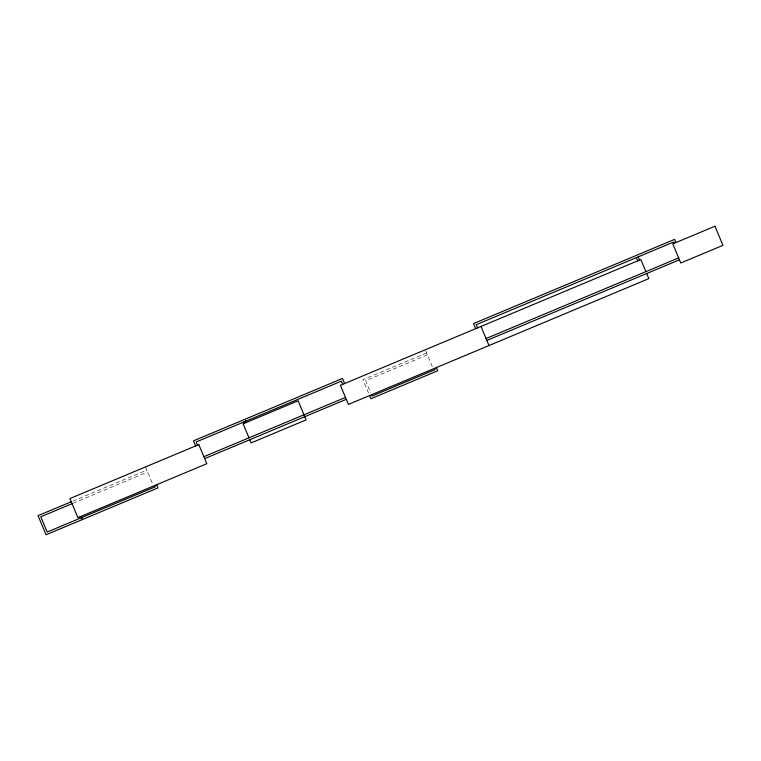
<?xml version="1.0" encoding="UTF-8"?>
<svg xmlns="http://www.w3.org/2000/svg" width="761" height="761" viewBox="0 0 761 761"><rect width="100%" height="100%" fill="white"/><g stroke="black" fill="none" stroke-linecap="round" stroke-linejoin="round"><path stroke-width="0.57" stroke-dasharray="3.81 2.85" d="M72.856 501.09L146.835 470.117M426.588 352.971L362.883 379.644L368.657 393.437M73.132 503.221L147.634 472.02M427.387 354.883L365.594 380.757L370.617 392.762M425.694 350.85L433.256 368.885M145.494 466.931L152.59 483.872"/><path stroke-width="1.14" d="M71.239 501.765L38.05 515.663L46.05 534.764L158.012 487.877L156.68 484.7M72.381 503.535L40.761 516.776L47.163 532.053L155.301 486.774L154.768 485.499M203.872 456.705L345.475 397.413M486.07 338.54L678.65 257.903M204.671 458.617L346.274 399.316M486.869 340.443L679.449 259.805M675.968 242.559L674.627 239.373L473.542 323.577L475.673 328.666M674.056 243.358L673.514 242.084L476.253 324.69L477.585 327.867M645.889 271.62L640.829 259.52L340.405 385.313L348.405 404.414L648.829 278.621L646.688 273.522M638.222 256.866L639.554 260.053M636.31 257.665L637.642 260.852M481 326.44L489 345.542M436.434 367.553L437.765 370.74L370.883 398.745L369.551 395.558M434.521 368.353L435.064 369.627L371.996 396.034L371.454 394.759M344.628 383.544L342.498 378.445L193.484 440.847L195.634 445.936M342.716 384.343L341.385 381.156L196.195 441.951L197.537 445.137M245.423 420.348L246.307 422.469M243.862 422.003L244.395 423.268M248.99 437.813L243.13 423.801L298.122 400.781L306.122 419.882L251.12 442.902L249.789 439.725M81.085 516.348L82.426 519.535M79.182 517.147L79.715 518.422M714.95 226.236L672.781 243.891L680.781 262.992L722.95 245.337L714.95 226.236M198.811 444.605L69.907 498.579L77.907 517.68L206.811 463.706L198.802 444.605"/></g></svg>
